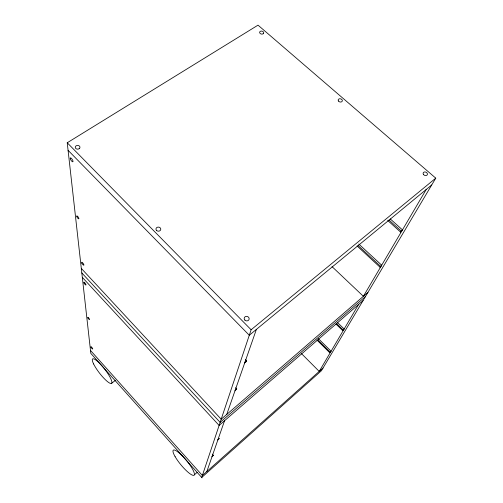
<?xml version="1.0" encoding="UTF-8"?>
<svg xmlns="http://www.w3.org/2000/svg" width="503" height="503" viewBox="0 0 503 503"><rect width="100%" height="100%" fill="white"/><g stroke="black" fill="none" stroke-linecap="round" stroke-linejoin="round"><path stroke-width="0.75" d="M435.768 178.15L251.123 329.761L201.709 477.473L321.404 370.749L435.768 178.15L258.02 25.15L67.232 142.77L90.829 353.408L202.049 477.85M206.859 471.487L224.558 420.715M226.752 414.415L256.392 329.396M212.272 454.152L213.322 455.309L211.983 456.793M235.637 387.725L236.712 388.857L234.97 390.844M245.527 359.607L246.615 360.733L246.313 361.588L244.697 362.946M316.947 340.041L329.735 352.691L331.087 351.22L318.273 338.563M335.947 324.014L342.706 330.59L344.153 329L337.475 322.511M357.067 245.973L379.941 267.137L381.689 265.2L358.771 244.03M387.706 220.465L400.545 232.028L402.463 229.884L390.309 218.962M358.595 304.46L319.21 371.409L301.479 353.615M426.223 189.493L363.386 296.311L332.018 266.615M323.027 368.007L202.376 475.48L90.502 350.459M194.328 474.857L197.157 472.355M212.134 456.359L213.322 455.309M329.735 352.691L330.741 351.798M218 439.528L219.264 438.415L217.824 440.024M342.706 330.59L343.769 329.66M363.072 300.574L219.119 425.431L82.31 277.354M367.938 292.375L221.194 419.219L81.31 268.413M365.48 296.519L220.144 422.363L81.813 272.928M235.222 390.133L236.712 388.857M379.941 267.137L381.155 266.106M244.992 362.097L246.615 360.733M400.545 232.028L401.84 230.94M431.725 184.959L249.287 335.256L68.075 150.315M111.584 383.349L115.564 380.237M389.008 220.031L401.168 230.971M358.117 245.565L380.475 266.238M336.406 323.442L343.09 329.937M317.821 339.997L330.075 352.113M67.232 142.77L251.123 329.761M79.204 148.649L78.707 148.926A2.339 1.855 -0.2 0 1 75.708 148.354A2.339 1.855 -0.2 0 1 76.035 145.92L76.531 145.644A2.339 1.855 -0.2 0 1 79.524 146.216A2.339 1.855 -0.2 0 1 79.204 148.649M263.195 33.732L262.799 33.953A2.043 1.484 12.1 0 1 260.152 33.437A2.043 1.484 12.1 0 1 260.152 31.456L260.548 31.236A2.043 1.484 12.1 0 1 263.188 31.752A2.043 1.484 12.1 0 1 263.195 33.732M93.602 363.958A15.448 3.251 52.2 0 0 110.603 383.462A15.448 3.251 52.2 0 0 102.115 366.039A15.448 3.251 52.2 0 0 93.602 363.958M338.481 101.04A2.125 1.603 17.4 0 0 342.09 101.405A2.125 1.603 17.4 0 0 340.185 98.758A2.125 1.603 17.4 0 0 338.481 101.04M244.867 320.09A2.515 2.251 17.6 0 0 249.06 319.399A2.515 2.251 17.6 0 0 246.074 316.381A2.515 2.251 17.6 0 0 244.867 320.09M423.501 174.491A2.238 1.716 24.3 0 0 427.229 174.843A2.238 1.716 24.3 0 0 425.092 171.957A2.238 1.716 24.3 0 0 423.501 174.491M156.552 230.431A2.414 2.05 5 0 0 160.652 229.865A2.414 2.05 5 0 0 157.923 227.111A2.414 2.05 5 0 0 156.552 230.431M87.943 317.94A1.371 0.321 53.1 0 0 89.433 319.581A1.371 0.321 53.1 0 0 88.597 317.89A1.371 0.321 53.1 0 0 87.943 317.94M91.049 347.271A1.452 0.314 52.6 0 0 92.64 349.044A1.452 0.314 52.6 0 0 91.753 347.303A1.452 0.314 52.6 0 0 91.049 347.271M84.014 283A1.735 0.44 53.7 0 0 85.894 285.038A1.735 0.44 53.7 0 0 84.831 282.818A1.735 0.44 53.7 0 0 84.014 283M175.101 456.617A16.272 3.521 50.3 0 0 193.567 475.385A16.272 3.521 50.3 0 0 182.426 456.007A16.272 3.521 50.3 0 0 175.101 456.617M70.301 158.791A2.308 0.729 56.8 0 0 72.709 161.796A2.308 0.729 56.8 0 0 71.841 158.891A2.308 0.729 56.8 0 0 70.301 158.791M81.838 263.107A1.823 0.484 54.1 0 0 83.806 265.219A1.823 0.484 54.1 0 0 82.681 262.843A1.823 0.484 54.1 0 0 81.838 263.107M76.902 216.843A1.76 0.509 55.2 0 0 78.782 218.824A1.76 0.509 55.2 0 0 77.695 216.428A1.76 0.509 55.2 0 0 76.902 216.843"/></g></svg>
